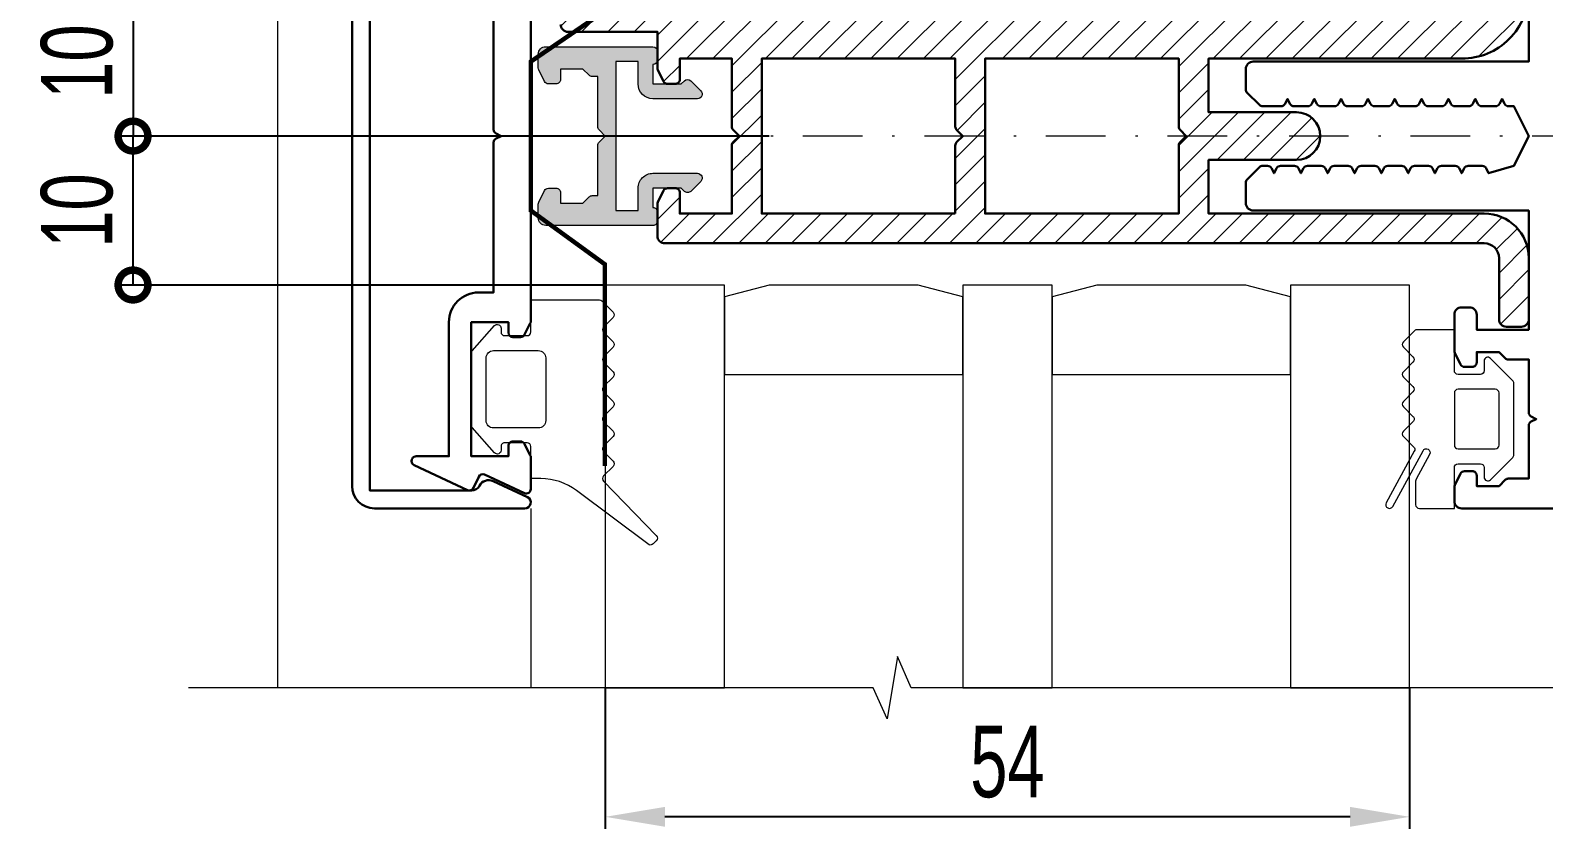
# Model space of a CAD drawing. Extents: x -37 to 8820, y -336 to 478.
# Drawn here: x 2628 to 2691.5, y 125.9 to 159.4 of the extents above; entities that cross this region are included whole.
import ezdxf

# ---------------------------------------------------------------- set-up
doc = ezdxf.new("R2010")
doc.units = 0
doc.header["$LTSCALE"] = 5
doc.linetypes.add('DASHDOT', pattern=[1, 0.5, -0.25, 0, -0.25])
doc.layers.get('0').update_dxf_attribs({"linetype": 'CONTINUOUS', "lineweight": 30})
doc.layers.get('DEFPOINTS').update_dxf_attribs({"linetype": 'CONTINUOUS'})
for name, color, linetype, lineweight in [('1', 6, 'DASHDOT', 13), ('Dimentions', 5, 'CONTINUOUS', 15), ('Glass', 5, 'CONTINUOUS', 20), ('Герлен', 7, 'CONTINUOUS', 60), ('Зигзаг', 1, 'CONTINUOUS', 15), ('Конструкции', 252, 'CONTINUOUS', 20), ('Уплотнители', 1, 'CONTINUOUS', 20), ('Штриховка', 1, 'CONTINUOUS', 5)]:
    doc.layers.add(name, color=color, linetype=linetype, lineweight=lineweight)
doc.styles.add('3', font='RUSS.SHX', dxfattribs={"width": 0.7, "height": 3})
doc.dimstyles.new('MX1_6', dxfattribs={"dimtxt": 3, "dimasz": 2.5, "dimexe": 0.5, "dimexo": 0, "dimgap": 0.8, "dimtad": 1, "dimlfac": 1.6, "dimdsep": 46, "dimtxsty": '3', "dimcen": 0, "dimclrd": 256, "dimclre": 256, "dimclrt": 256, "dimaunit": 1, "dimadec": 0, "dimazin": 0, "dimtfac": 1, "dimtmove": 0, "dimatfit": 1, "dimfxl": 1, "dimtvp": 1, "dimtolj": 1, "dimtzin": 0, "dimarcsym": 0})

# ---------------------------------------------------------------- blocks, each defined once
blk = doc.blocks.new('_DotSmall')
at = {"color": 0, "linetype": 'ByBlock', "const_width": 0.5}
blk.add_lwpolyline([(-0.0625, 0, 1), (0.0625, 0, 1)], format="xyb", close=True, dxfattribs=at)
blk = doc.blocks.new('*D1208')
at = {"layer": 'DEFPOINTS', "color": 0, "linetype": 'Continuous', "transparency": 16777216}
for p in [(2652.141505818676, 161.1752130464322), (2632.327082728139, 154.9252130464363), (2659.016505818655, 154.9252130464363)]:
    blk.add_point(p, dxfattribs=at)
at = {"layer": 'Dimentions', "linetype": 'Continuous', "lineweight": -2, "transparency": 16777216}
for p, q in [((2652.141505818676, 161.1752130464322), (2631.827082728139, 161.1752130464322)), ((2632.327082728139, 161.1752130464322), (2632.327082728139, 154.9252130464363)), ((2659.016505818655, 154.9252130464363), (2631.827082728139, 154.9252130464363))]:
    blk.add_line(p, q, dxfattribs=at)
at = {"layer": 'Dimentions', "linetype": 'Continuous', "lineweight": -2, "transparency": 16777216, "xscale": 2.5, "yscale": 2.5, "zscale": 2.5}
for p, rotation in [((2632.327082728139, 161.1752130464322), 90), ((2632.327082728139, 154.9252130464363), 270)]:
    blk.add_blockref('_DotSmall', p, dxfattribs=dict(at, rotation=rotation))
at = {"layer": 'Dimentions', "linetype": 'Continuous', "transparency": 16777216, "insert": (2629.984225585281, 158.0502130464335), "char_height": 3, "attachment_point": 5, "rotation": 90, "style": '3'}
blk.add_mtext('\\A1;10', dxfattribs=at)
blk = doc.blocks.new('*D1211')
at = {"layer": 'DEFPOINTS', "color": 0, "linetype": 'Continuous', "transparency": 16777216}
for p in [(2652.141505818513, 131.7699792048822), (2685.891505818676, 131.7699792049768), (2652.141505818513, 126.3581222555588)]:
    blk.add_point(p, dxfattribs=at)
at = {"layer": 'Dimentions', "linetype": 'Continuous', "lineweight": -2, "transparency": 16777216}
for p, q in [((2652.141505818513, 131.7699792048822), (2652.141505818513, 125.8581222555588)), ((2685.891505818676, 131.7699792049768), (2685.891505818676, 125.8581222555588)), ((2683.391505818676, 126.3581222555588), (2654.641505818513, 126.3581222555588))]:
    blk.add_line(p, q, dxfattribs=at)
at = {"layer": 'Dimentions', "linetype": 'Continuous', "transparency": 16777216}
for points in [[(2654.641505818513, 126.7747889222254), (2654.641505818513, 125.9414555888921), (2652.141505818513, 126.3581222555588)], [(2683.391505818676, 126.7747889222254), (2683.391505818676, 125.9414555888921), (2685.891505818676, 126.3581222555588)]]:
    blk.add_solid(points, dxfattribs=at)
at = {"layer": 'Dimentions', "linetype": 'Continuous', "transparency": 16777216, "insert": (2669.016505818594, 128.6581222555588), "char_height": 3, "attachment_point": 5, "style": '3'}
blk.add_mtext('\\A1;54', dxfattribs=at)
blk = doc.blocks.new('*D216')
at = {"layer": 'DEFPOINTS', "color": 0, "linetype": 'Continuous', "transparency": 16777216}
for p in [(2632.327082728139, 154.9252130464363), (2659.016505818655, 154.9252130464363), (2652.141505818676, 148.6752130464404)]:
    blk.add_point(p, dxfattribs=at)
at = {"layer": 'Dimentions', "linetype": 'Continuous', "lineweight": -2, "transparency": 16777216}
for p, q in [((2659.016505818655, 154.9252130464363), (2631.827082728139, 154.9252130464363)), ((2632.327082728139, 148.6752130464404), (2632.327082728139, 154.9252130464363)), ((2652.141505818676, 148.6752130464404), (2631.827082728139, 148.6752130464404))]:
    blk.add_line(p, q, dxfattribs=at)
at = {"layer": 'Dimentions', "linetype": 'Continuous', "lineweight": -2, "transparency": 16777216, "xscale": 2.5, "yscale": 2.5, "zscale": 2.5}
for p, rotation in [((2632.327082728139, 154.9252130464363), 90), ((2632.327082728139, 148.6752130464404), 270)]:
    blk.add_blockref('_DotSmall', p, dxfattribs=dict(at, rotation=rotation))
at = {"layer": 'Dimentions', "linetype": 'Continuous', "transparency": 16777216, "insert": (2629.984225585281, 151.8002130464376), "char_height": 3, "attachment_point": 5, "rotation": 90, "style": '3'}
blk.add_mtext('\\A1;10', dxfattribs=at)

msp = doc.modelspace()

# ---------------------------------------------------------------- hatches: boundary and pattern name
at = {"layer": 'Штриховка'}
h = msp.add_hatch(dxfattribs=at)
h.set_pattern_fill('ANSI31', color=256, scale=6.25, style=0)
h.set_pattern_definition([(45, (-3485.017445747255, 2554.818076065949), (-0.5524271728019903, 0.5524271728019903), [])])
edge = h.paths.add_edge_path(flags=16)
edge.add_arc((2676.391505813241, 155.3153780893778), 0.187500000000514, 180, 225.0000000000983, ccw=False)
edge.add_line((2676.204005813242, 155.3153780893778), (2676.204005813242, 158.1752130464331))
edge.add_line((2676.204005813242, 158.1752130464331), (2668.079005813241, 158.1752130464331))
edge.add_line((2668.079005813241, 158.1752130464331), (2668.079005813241, 151.6752130464331))
edge.add_line((2668.079005813241, 151.6752130464331), (2676.204005813242, 151.6752130464331))
edge.add_line((2676.204005813242, 151.6752130464331), (2676.204005813242, 154.5350480034874))
edge.add_arc((2676.39150581324, 154.5350480034874), 0.1874999999990905, 134.9999999999017, 180, ccw=False)
edge.add_line((2676.258923291769, 154.6676305249595), (2676.516505813241, 154.9252130464326))
edge.add_line((2676.516505813241, 154.9252130464326), (2676.258923291769, 155.1827955679048))
edge = h.paths.add_edge_path(flags=16)
edge.add_line((2666.829005813241, 151.6752130464331), (2666.829005813241, 154.5350480034888))
edge.add_arc((2667.01650581324, 154.5350480034883), 0.1874999999990905, 134.9999999998035, 179.9999999998611, ccw=False)
edge.add_line((2666.883923291769, 154.6676305249609), (2667.141505813241, 154.9252130464331))
edge.add_line((2667.141505813241, 154.9252130464331), (2666.883923291769, 155.1827955679057))
edge.add_arc((2667.016505813241, 155.3153780893783), 0.1875000000001924, 180, 225, ccw=False)
edge.add_line((2666.829005813241, 155.3153780893783), (2666.829005813241, 158.1752130464331))
edge.add_line((2666.829005813241, 158.1752130464331), (2658.704005813242, 158.1752130464331))
edge.add_line((2658.704005813242, 158.1752130464331), (2658.704005813242, 151.6752130464331))
edge.add_line((2658.704005813242, 151.6752130464331), (2666.829005813241, 151.6752130464331))
edge = h.paths.add_edge_path()
edge.add_arc((2654.757387186132, 152.5502130464353), 0.1874999999997014, 90.00000000027791, 153.4349488231706, ccw=False)
edge.add_line((2654.757387186131, 152.7377130464349), (2655.07900581324, 152.7377130464349))
edge.add_arc((2655.079005813241, 152.5502130464344), 0.1875000000004547, 2.779074748104904e-10, 90.00000000027791, ccw=False)
edge.add_line((2655.266505813241, 152.5502130464353), (2655.266505813241, 151.6752130464331))
edge.add_line((2655.266505813241, 151.6752130464331), (2657.454005650127, 151.6752130464331))
edge.add_line((2657.454005650127, 151.6752130464331), (2657.454005813241, 154.5350480034888))
edge.add_arc((2657.641505813241, 154.5350480034874), 0.1875, 134.9999999996069, 179.9999999995831, ccw=False)
edge.add_line((2657.50892329177, 154.6676305249609), (2657.766505813241, 154.9252130464331))
edge.add_line((2657.766505813241, 154.9252130464331), (2657.508923291769, 155.1827955679057))
edge.add_arc((2657.641505813241, 155.3153780893783), 0.1875000000001924, 180, 225, ccw=False)
edge.add_line((2657.454005813241, 155.3153780893783), (2657.454005681222, 158.1752130464331))
edge.add_line((2657.454005681222, 158.1752130464331), (2655.266505813241, 158.1752130464331))
edge.add_line((2655.266505813241, 158.1752130464331), (2655.266505813241, 157.3002130464317))
edge.add_arc((2655.079005813241, 157.3002130464317), 0.1875, -90.00000000027791, 0, ccw=False)
edge.add_line((2655.07900581324, 157.1127130464313), (2654.757387186131, 157.1127130464322))
edge.add_arc((2654.757387186132, 157.3002130464317), 0.1874999999995452, 206.5650511769537, 269.99999999972204, ccw=False)
edge.add_line((2654.58968208782, 157.2163604972759), (2654.348800714929, 157.6981232430573))
edge.add_arc((2654.51650581324, 157.7819757922136), 0.1874999999992947, 180.000000000139, 206.5650511772023, ccw=False)
edge.add_line((2654.329005813242, 157.7819757922132), (2654.329005813242, 159.3002130464313))
edge.add_line((2654.329005813242, 159.3002130464313), (2650.579005813232, 159.3002130464313))
edge.add_arc((2650.579005813232, 159.6127130464308), 0.3124999999995452, 179.9999999999167, 270, ccw=False)
edge.add_line((2650.266505813233, 159.6127130464313), (2650.266505813233, 160.2377130464313))
edge.add_arc((2650.579005813233, 160.2377130464313), 0.3125, 90, 180, ccw=False)
edge.add_line((2650.579005813233, 160.5502130464313), (2687.766505813233, 160.5502130464313))
edge.add_arc((2687.766505813233, 161.8002130464313), 1.25, 270, 360)
edge.add_line((2689.016505813233, 161.8002130464313), (2689.016505813233, 162.612713046434))
edge.add_arc((2689.329005813233, 162.612713046434), 0.3125, 90, 180, ccw=False)
edge.add_line((2689.329005813233, 162.925213046434), (2690.579005813233, 162.925213046434))
edge.add_arc((2690.579005813233, 162.612713046434), 0.3125, 0, 90, ccw=False)
edge.add_line((2690.891505813233, 162.612713046434), (2690.891505832396, 160.9877130796014))
edge.add_arc((2688.079005832396, 160.9877130464331), 2.8125, -90, 6.757002779522736e-07, ccw=False)
edge.add_line((2688.079005832396, 158.1752130464331), (2677.454005813241, 158.1752130464331))
edge.add_line((2677.454005813241, 158.1752130464331), (2677.454005813241, 155.9252130464335))
edge.add_line((2677.454005813241, 155.9252130464335), (2681.141505813241, 155.9252130464335))
edge.add_arc((2681.141505813241, 154.9252130464335), 1, -89.99999457032482, 90, ccw=False)
edge.add_line((2681.141505908007, 153.9252130464335), (2677.454005813241, 153.9252128154419))
edge.add_line((2677.454005813241, 153.9252128154419), (2677.454005813241, 151.6752130464331))
edge.add_line((2677.454005813241, 151.6752130464331), (2689.01650537101, 151.675213046434))
edge.add_arc((2689.01650537101, 149.800213046434), 1.875, 2.1522544102481334e-05, 90, ccw=False)
edge.add_line((2690.89150537101, 149.8002137507576), (2690.891506333586, 147.237713046434))
edge.add_arc((2690.579006333586, 147.237713046434), 0.3125, -90, 0, ccw=False)
edge.add_line((2690.579006333586, 146.925213046434), (2689.954006141886, 146.925213046434))
edge.add_arc((2689.954006141886, 147.237713046434), 0.3125, 180.000018076656, 270, ccw=False)
edge.add_line((2689.641506141886, 147.2377129478411), (2689.641505333423, 149.8002132436197))
edge.add_arc((2689.016505333423, 149.8002130464331), 0.6250000000000311, 1.80767393037e-05, 90)
edge.add_line((2689.016505333423, 150.4252130464331), (2654.641505813241, 150.4252130464331))
edge.add_arc((2654.641505813241, 150.7377130464331), 0.3125, 180, 270, ccw=False)
edge.add_line((2654.329005813242, 150.7377130464331), (2654.329005813242, 152.068450300653))
edge.add_arc((2654.516505813242, 152.0684503006535), 0.1875000000009095, 153.4349488230463, 180.000000000139, ccw=False)
edge.add_line((2654.348800714929, 152.1523028498097), (2654.58968208782, 152.6340655955907))
h = msp.add_hatch(color=256, dxfattribs=at)
edge = h.paths.add_edge_path()
edge.add_line((2652.141505818685, 154.9252130464299), (2651.883923297213, 155.182795567903))
edge.add_arc((2652.016505818684, 155.315378089376), 0.1874999999998709, 180.0000000002779, 225.0000000002948, ccw=False)
edge.add_line((2651.829005818685, 155.3153780893751), (2651.829005818685, 157.4252130464303))
edge.add_line((2651.829005818685, 157.4252130464303), (2651.594170861623, 157.4252130464317))
edge.add_arc((2651.594170861621, 157.6127130464331), 0.1875000000013642, 225.0000000003931, 270.0000000002779, ccw=False)
edge.add_line((2651.461588340149, 157.4801305249586), (2651.204005818677, 157.7377130464313))
edge.add_line((2651.204005818677, 157.7377130464313), (2650.266505818677, 157.7377130464317))
edge.add_line((2650.266505818677, 157.7377130464317), (2650.266505818677, 157.3002130464313))
edge.add_arc((2650.079005818677, 157.3002130464313), 0.1875, -90, 0, ccw=False)
edge.add_line((2650.079005818677, 157.1127130464313), (2649.757387191566, 157.1127130464317))
edge.add_arc((2649.757387191567, 157.3002130464304), 0.1874999999986357, 206.5650511768294, 269.99999999972204, ccw=False)
edge.add_line((2649.589682093255, 157.2163604972754), (2649.348800720364, 157.6981232430564))
edge.add_arc((2649.516505818676, 157.7819757922127), 0.1874999999992947, 180.000000000139, 206.5650511772023, ccw=False)
edge.add_line((2649.329005818677, 157.7819757922123), (2649.329005818677, 158.3627130464313))
edge.add_arc((2649.641505818677, 158.3627130464303), 0.3124999999990905, 89.99999999983322, 179.9999999998333, ccw=False)
edge.add_line((2649.641505818677, 158.6752130464299), (2654.141505818685, 158.6752130464299))
edge.add_arc((2654.141505818685, 158.4877130464299), 0.1875, 0, 90, ccw=False)
edge.add_line((2654.329005818685, 158.4877130464299), (2654.329005818685, 158.1127130464303))
edge.add_arc((2654.141505818685, 158.1127130464303), 0.1875, -90, 0, ccw=False)
edge.add_line((2654.141505818685, 157.9252130464303), (2654.141505818685, 157.1127130464299))
edge.add_line((2654.141505818685, 157.1127130464299), (2655.329005818685, 157.1127130464299))
edge.add_line((2655.329005818685, 157.1127130464299), (2655.461588340156, 157.2452955679025))
edge.add_arc((2655.594170861629, 157.1127130464299), 0.1875000000001924, 45, 135, ccw=False)
edge.add_line((2655.726753383101, 157.2452955679025), (2656.145947556926, 156.8261013940785))
edge.add_arc((2656.005782513981, 156.6859363511332), 0.198223304703748, -90, 45, ccw=False)
edge.add_line((2656.005782513981, 156.4877130464299), (2654.141505818685, 156.4877130464299))
edge.add_arc((2654.141505818685, 157.1127130464299), 0.625, 180, 270, ccw=False)
edge.add_line((2653.516505818684, 157.1127130464299), (2653.516505818684, 158.0502130464299))
edge.add_line((2653.516505818684, 158.0502130464299), (2652.579005818685, 158.0502130464299))
edge.add_line((2652.579005818685, 158.0502130464299), (2652.579005818685, 151.8002130464299))
edge.add_line((2652.579005818685, 151.8002130464299), (2653.516505818684, 151.8002130464299))
edge.add_line((2653.516505818684, 151.8002130464299), (2653.516505818684, 152.7377130464299))
edge.add_arc((2654.141505818685, 152.7377130464299), 0.625, 90, 180, ccw=False)
edge.add_line((2654.141505818685, 153.3627130464299), (2656.005782513981, 153.3627130464299))
edge.add_arc((2656.005782513981, 153.1644897417266), 0.1982233047033333, -44.999999999907004, 90, ccw=False)
edge.add_line((2656.145947556926, 153.0243246987818), (2655.726753383101, 152.6051305249577))
edge.add_arc((2655.594170861629, 152.7377130464303), 0.1875000000001924, 225, 315, ccw=False)
edge.add_line((2655.461588340156, 152.6051305249577), (2655.329005818685, 152.7377130464299))
edge.add_line((2655.329005818685, 152.7377130464299), (2654.141505818685, 152.7377130464299))
edge.add_line((2654.141505818685, 152.7377130464299), (2654.141505818685, 151.9252130464299))
edge.add_arc((2654.141505818685, 151.7377130464299), 0.1875, 0, 90, ccw=False)
edge.add_line((2654.329005818685, 151.7377130464299), (2654.329005818687, 151.3627130464312))
edge.add_arc((2654.141505818687, 151.3627130464299), 0.1875, -90, 4.16889633925166e-10, ccw=False)
edge.add_line((2654.141505818687, 151.1752130464299), (2649.641505818677, 151.1752130464317))
edge.add_arc((2649.641505818677, 151.4877130464317), 0.3125, 180, 270, ccw=False)
edge.add_line((2649.329005818677, 151.4877130464317), (2649.329005818677, 152.0684503006498))
edge.add_arc((2649.516505818678, 152.0684503006498), 0.1875000000009095, 153.434948822922, 180, ccw=False)
edge.add_line((2649.348800720364, 152.1523028498066), (2649.589682093255, 152.6340655955875))
edge.add_arc((2649.757387191567, 152.5502130464326), 0.1874999999986846, 90.00000000027791, 153.4349488231706, ccw=False)
edge.add_line((2649.757387191566, 152.7377130464317), (2650.079005818677, 152.7377130464317))
edge.add_arc((2650.079005818677, 152.5502130464322), 0.1874999999995452, 0, 90, ccw=False)
edge.add_line((2650.266505818677, 152.5502130464322), (2650.266505818677, 152.1127130464313))
edge.add_line((2650.266505818677, 152.1127130464313), (2651.204005818677, 152.1127130464313))
edge.add_line((2651.204005818677, 152.1127130464313), (2651.461588340149, 152.3702955679034))
edge.add_arc((2651.594170861623, 152.2377130464294), 0.1875000000018002, 90, 134.9999999999017, ccw=False)
edge.add_line((2651.594170861623, 152.4252130464313), (2651.829005818685, 152.4252130464313))
edge.add_line((2651.829005818685, 152.4252130464313), (2651.829005818685, 154.5350480034847))
edge.add_arc((2652.016505818686, 154.5350480034838), 0.1875000000009095, 134.9999999997052, 179.9999999997221, ccw=False)
edge.add_line((2651.883923297213, 154.6676305249577), (2652.141505818685, 154.9252130464299))

# ---------------------------------------------------------------- linework, layer by layer
msp.add_lwpolyline([(2641.516505818676, 140.2377130464331), (2641.516505818676, 169.6127130464322, -0.4142135623731006), (2642.454005818676, 170.5502130464322), (2648.766505818676, 170.5502130464322, -0.8025848516716022), (2648.872160384111, 170.0736360996727), (2647.435485051091, 169.4037033896036, -0.4015594422234812), (2646.862474474259, 169.5982899695093, 0.279739281223065), (2646.529804399412, 169.8002130464322), (2642.266505818676, 169.8002130464322), (2642.266505818676, 140.0502130464326), (2646.529804399412, 140.0502130464326, 0.279739281223065), (2646.862474474259, 140.2521361233559, -0.4015594422234812), (2647.435485051091, 140.4467227032617), (2648.872160384111, 139.7767899931921, -0.8025848516716022), (2648.766505818676, 139.3002130464331), (2642.454005818676, 139.3002130464331, -0.4142135623731006)], format="xyb", close=True)
for points in [[(2649.016505818675, 162.6934503006553), (2649.016505818675, 147.1569757922177, -0.1164338214657997), (2648.996710916986, 147.0731232430614), (2648.755829544096, 146.59136049728, -0.2840790438404123), (2648.588124445785, 146.4877130464367), (2648.266505818675, 146.4877130464367, -0.4142135623730951), (2648.079005818676, 146.6752130464367), (2648.079005818676, 147.1127130464367), (2646.516505818676, 147.1127130464367), (2646.516505818676, 141.4877130464367), (2648.079005818676, 141.4877130464367), (2648.079005818676, 141.9252130464363, -0.4142135623730951), (2648.266505818675, 142.1127130464367), (2648.588124445785, 142.1127130464367, -0.2840790438404119), (2648.755829544096, 142.009065595593), (2648.996710916986, 141.5273028498111, -0.1164338214658538), (2649.016505818675, 141.4434503006553), (2649.016505818675, 140.1127130464363, -0.5486187866266353), (2648.749764894599, 139.9427803363667), (2647.080927224053, 140.72097212236, 0.4142135623730518), (2646.831753589907, 140.6302803363671), (2646.611745806534, 140.1584721223605, -0.4142135623730517), (2646.362572172389, 140.0677803363676), (2644.124764894599, 141.111287007476, -0.2914734195861178), (2644.016505818675, 141.2812197175451), (2644.016505818675, 141.3002130464363, -0.4142135623730951), (2644.204005818675, 141.4877130464367), (2645.579005818675, 141.4877130464367), (2645.579005818675, 147.1127130464367, -0.4142135623730284), (2646.829005818674, 148.3627130464367), (2647.454005818675, 148.3627130464367), (2647.454005818675, 154.6530816735455, -0.2840790438404208), (2647.557653269517, 154.8207867718581), (2647.766505818676, 154.9252130464367), (2647.557653269517, 155.0296393210144, -0.2840790438404123), (2647.454005818675, 155.197344419327), (2647.454005818675, 161.4877130464362)], [(2698.631634440393, 139.300213046434), (2688.079005818675, 139.300213046434, -0.4142135623729827), (2687.766505818676, 139.612713046434), (2687.766505818676, 140.1934503006525, -0.1164338214658029), (2687.786300720363, 140.2773028498088), (2688.027182093254, 140.7590655955898, -0.2840790438402298), (2688.194887191566, 140.862713046434), (2688.516505818676, 140.862713046434, -0.4142135623732223), (2688.704005818676, 140.6752130464344), (2688.704005818676, 140.237713046434), (2689.641505818676, 140.237713046434), (2689.899088340147, 140.4952955679061, -0.1989123673795694), (2690.031670861621, 140.5502130464335), (2690.891505818675, 140.5502130464335), (2690.891505818675, 142.7780816735419, -0.2840790438404208), (2690.995153269519, 142.9457867718545), (2691.204005818676, 143.0502130464322), (2690.995153269519, 143.1546393210108, -0.2840790438404208), (2690.891505818675, 143.3223444193233), (2690.891505818675, 145.5502130464335), (2690.031670861621, 145.550213046434, -0.1989123673792317), (2689.899088340149, 145.6051305249614), (2689.641505818676, 145.862713046434), (2688.704005818676, 145.862713046434), (2688.704005818676, 145.4252130464335, -0.4142135623734946), (2688.516505818676, 145.2377130464335), (2688.194887191566, 145.237713046434, -0.2840790438401885), (2688.027182093254, 145.3413604972777), (2687.786300720363, 145.8231232430587, -0.1164338214657406), (2687.766505818676, 145.9069757922154), (2687.766505818676, 147.425213046434, -0.4142135623731739), (2688.079005818675, 147.737713046434), (2688.391505818676, 147.737713046434, -0.4142135623730951), (2688.704005818676, 147.425213046434), (2688.704005818676, 146.800213046434), (2690.891505818675, 146.800213046434), (2690.891505818675, 151.8002130464331), (2679.329005818676, 151.8002130464331, -0.4142135623730951), (2679.016505818676, 152.1127130464331), (2679.016505818676, 152.9725480034888, -0.1989123673796377), (2679.071423297204, 153.1051305249614), (2679.586588340147, 153.6202955679057, -0.1989123673796765), (2679.719170861621, 153.6752130464335), (2679.931874445785, 153.6752130464335, -0.2840790438404128), (2680.099579544097, 153.5715655955898), (2680.204005818676, 153.3627130464335), (2680.308432093254, 153.5715655955898, -0.2840790438404123), (2680.476137191566, 153.6752130464335), (2681.056874445785, 153.6752130464335, -0.2840790438404123), (2681.224579544097, 153.5715655955898), (2681.329005818676, 153.3627130464335), (2681.433432093254, 153.5715655955898, -0.2840790438404123), (2681.601137191566, 153.6752130464335), (2682.181874445785, 153.6752130464335, -0.2840790438404123), (2682.349579544097, 153.5715655955898), (2682.454005818676, 153.3627130464335), (2682.558432093254, 153.5715655955898, -0.2840790438404123), (2682.726137191566, 153.6752130464335), (2683.306874445785, 153.6752130464335, -0.2840790438404123), (2683.474579544097, 153.5715655955898), (2683.579005818675, 153.3627130464335), (2683.683432093254, 153.5715655955898, -0.2840790438404123), (2683.851137191566, 153.6752130464335), (2684.431874445785, 153.6752130464335, -0.2840790438404123), (2684.599579544098, 153.5715655955898), (2684.704005818675, 153.3627130464335), (2684.808432093254, 153.5715655955898, -0.2840790438404123), (2684.976137191566, 153.6752130464335), (2685.556874445785, 153.6752130464335, -0.2840790438404123), (2685.724579544098, 153.5715655955898), (2685.829005818675, 153.3627130464335), (2685.933432093254, 153.5715655955898, -0.2840790438404123), (2686.101137191566, 153.6752130464335), (2686.681874445785, 153.6752130464335, -0.2840790438404123), (2686.849579544097, 153.5715655955898), (2686.954005818675, 153.3627130464335), (2687.058432093254, 153.5715655955898, -0.2840790438403665), (2687.226137191564, 153.6752130464335), (2687.806874445785, 153.6752130464335, -0.2840790438404128), (2687.974579544097, 153.5715655955898), (2688.079005818675, 153.3627130464335), (2688.183432093254, 153.5715655955898, -0.2840790438404123), (2688.351137191566, 153.6752130464335), (2688.931874445785, 153.6752130464335, -0.2840790438404123), (2689.099579544097, 153.5715655955898), (2689.204005818675, 153.3627130464335), (2690.266505818676, 153.6752130464335), (2690.891505818675, 154.9252130464335), (2690.266505818676, 156.1752130464335), (2690.038637191565, 156.1752130464335, -0.2840790438404123), (2689.870932093254, 156.2788604972768), (2689.766505818675, 156.4877130464335), (2689.662079544098, 156.2788604972768, -0.2840790438404123), (2689.494374445785, 156.1752130464335), (2688.913637191566, 156.1752130464335, -0.2840790438404123), (2688.745932093254, 156.2788604972768), (2688.641505818675, 156.4877130464335), (2688.537079544098, 156.2788604972768, -0.2840790438404123), (2688.369374445785, 156.1752130464335), (2687.788637191566, 156.1752130464335, -0.2840790438404128), (2687.620932093254, 156.2788604972768), (2687.516505818675, 156.4877130464335), (2687.412079544098, 156.2788604972768, -0.2840790438404123), (2687.244374445785, 156.1752130464335), (2686.663637191566, 156.1752130464335, -0.2840790438404123), (2686.495932093253, 156.2788604972768), (2686.391505818676, 156.4877130464335), (2686.287079544098, 156.2788604972768, -0.2840790438404123), (2686.119374445785, 156.1752130464335), (2685.538637191566, 156.1752130464335, -0.2840790438404123), (2685.370932093253, 156.2788604972768), (2685.266505818676, 156.4877130464335), (2685.162079544098, 156.2788604972768, -0.2840790438404123), (2684.994374445785, 156.1752130464335), (2684.413637191565, 156.1752130464335, -0.2840790438404123), (2684.245932093253, 156.2788604972768), (2684.141505818676, 156.4877130464335), (2684.037079544097, 156.2788604972768, -0.2840790438404123), (2683.869374445785, 156.1752130464335), (2683.288637191566, 156.1752130464335, -0.2840790438404123), (2683.120932093254, 156.2788604972768), (2683.016505818676, 156.4877130464335), (2682.912079544097, 156.2788604972768, -0.2840790438404123), (2682.744374445785, 156.1752130464335), (2682.163637191566, 156.1752130464335, -0.2840790438404123), (2681.995932093254, 156.2788604972768), (2681.891505818676, 156.4877130464335), (2681.787079544097, 156.2788604972768, -0.2840790438404123), (2681.619374445785, 156.1752130464335), (2681.038637191566, 156.1752130464335, -0.2840790438404123), (2680.870932093254, 156.2788604972768), (2680.766505818676, 156.4877130464335), (2680.662079544097, 156.2788604972768, -0.2840790438404123), (2680.494374445785, 156.1752130464335), (2679.719170861621, 156.1752130464335, -0.1989123673796742), (2679.586588340147, 156.2301305249614), (2679.071423297204, 156.7452955679057, -0.1989123673796432), (2679.016505818676, 156.8778780893783), (2679.016505818676, 157.7377130464335, -0.4142135623730951), (2679.329005818676, 158.050213046434), (2690.891505818675, 158.050213046434), (2690.891505818675, 163.050213046434)]]:
    msp.add_lwpolyline(points, format="xyb")
at = {"color": 0}
msp.add_lwpolyline([(2690.891505832396, 160.9877130796014, -0.4142135658272203), (2688.079005832396, 158.1752130464331), (2677.454005813241, 158.1752130464331), (2677.454005813241, 155.9252130464335), (2681.141505813241, 155.9252130464335, -0.9999999526171744), (2681.141505908007, 153.9252130464335), (2677.454005813241, 153.9252128154419), (2677.454005813241, 151.6752130464331), (2689.01650537101, 151.675213046434, -0.4142134523509059), (2690.89150537101, 149.8002137507576), (2690.891506333586, 147.237713046434, -0.4142135623729619), (2690.579006333586, 146.925213046434), (2689.954006141886, 146.925213046434, -0.4142134699657717), (2689.641506141886, 147.2377129478411), (2689.641505333423, 149.8002132436197, 0.4142134699657963), (2689.016505333423, 150.4252130464331), (2654.641505813241, 150.4252130464331, -0.4142135623730951), (2654.329005813242, 150.7377130464331), (2654.329005813242, 152.068450300653, -0.1164338214658102), (2654.348800714929, 152.1523028498097), (2654.58968208782, 152.6340655955907, -0.2840790438403004), (2654.757387186131, 152.7377130464349), (2655.07900581324, 152.7377130464349, -0.4142135623733169), (2655.266505813241, 152.5502130464353), (2655.266505813241, 151.6752130464331), (2657.454005650127, 151.6752130464331), (2657.454005813241, 154.5350480034888, -0.1989123673795979), (2657.50892329177, 154.6676305249609), (2657.766505813241, 154.9252130464331), (2657.508923291769, 155.1827955679057, -0.1989123673795859), (2657.454005813241, 155.3153780893783), (2657.454005681222, 158.1752130464331), (2655.266505813241, 158.1752130464331), (2655.266505813241, 157.3002130464317, -0.4142135623733169), (2655.07900581324, 157.1127130464313), (2654.757387186131, 157.1127130464322, -0.2840790438403002), (2654.58968208782, 157.2163604972759), (2654.348800714929, 157.6981232430573, -0.1164338214658102), (2654.329005813242, 157.7819757922132), (2654.329005813242, 159.3002130464313), (2650.579005813232, 159.3002130464313, -0.4142135623730951), (2650.266505813233, 159.6127130464313)], format="xyb", dxfattribs=at)
for points in [[(2666.829005813241, 151.6752130464331), (2666.829005813241, 154.5350480034888, -0.1989123673796266), (2666.883923291769, 154.6676305249609), (2667.141505813241, 154.9252130464331), (2666.883923291769, 155.1827955679057, -0.1989123673795717), (2666.829005813241, 155.3153780893783), (2666.829005813241, 158.1752130464331), (2658.704005813242, 158.1752130464331), (2658.704005813242, 151.6752130464331)], [(2676.258923291769, 155.1827955679048, -0.1989123673795567), (2676.204005813242, 155.3153780893778), (2676.204005813242, 158.1752130464331), (2668.079005813241, 158.1752130464331), (2668.079005813241, 151.6752130464331), (2676.204005813242, 151.6752130464331), (2676.204005813242, 154.5350480034874, -0.1989123673796002), (2676.258923291769, 154.6676305249595), (2676.516505813241, 154.9252130464326)]]:
    msp.add_lwpolyline(points, format="xyb", close=True, dxfattribs=at)
at = {"layer": '1'}
msp.add_line((2698.631634440393, 154.9252130464331), (2645.266505818675, 154.9252130464322), dxfattribs=at)
at = {"layer": 'Glass'}
for points in [[(2652.141505818676, 148.6752130464403), (2652.141505818512, 131.7699792049832), (2657.141505818512, 131.7699792049832), (2657.141505818676, 148.6752130464403)], [(2657.141505818715, 148.1728083107521), (2657.141505818715, 144.9252130465613), (2667.141505818636, 144.9252130464954), (2667.141505818636, 148.1728083106861), (2665.266505818636, 148.6752130464954), (2659.016505818254, 148.6752130464376)], [(2670.891505818511, 131.7699792049832), (2670.891505818675, 148.6752130464403), (2667.141505818675, 148.6752130464403), (2667.141505818511, 131.7699792049832)], [(2670.891505818636, 148.1728083108589), (2670.891505818636, 144.9252130466682), (2680.891505818618, 144.9252130466022), (2680.891505818618, 148.172808310793), (2679.016505818618, 148.6752130466022), (2672.766505818175, 148.6752130465445)], [(2680.891505818675, 148.675213046534), (2680.891505818511, 131.7699792049832), (2685.891505818511, 131.7699792049832), (2685.891505818675, 148.675213046534)]]:
    msp.add_lwpolyline(points, close=True, dxfattribs=at)
at = {"layer": 'Герлен', "ltscale": 2, "const_width": 0.1875}
msp.add_lwpolyline([(2652.126263688971, 141.0746050013606), (2652.126263688971, 149.5426674361026), (2649.016505818675, 151.8002130464317), (2649.016505818675, 158.0502130464326), (2652.126263688971, 160.1739407358534), (2652.126263688971, 168.6195804355745)], dxfattribs=at)
at = {"layer": 'Зигзаг'}
msp.add_lwpolyline([(2699.348675309612, 131.7699792049768), (2664.981226030946, 131.7699792049768), (2664.400376060151, 133.0878756361574), (2663.964738582054, 130.4751758033919), (2663.38224163485, 131.7699792049768), (2634.660623134984, 131.7699792049768)], dxfattribs=at)
at = {"layer": 'Конструкции'}
msp.add_line((2649.016505818528, 139.3002130464317), (2649.016505818528, 131.7699792049782), dxfattribs=at)
msp.add_lwpolyline([(2638.391505818528, 178.0804468878898), (2638.391505818528, 131.7699792049768)], dxfattribs=at)
at = {"layer": 'Уплотнители'}
msp.add_lwpolyline([(2652.141505818685, 154.9252130464299), (2651.883923297213, 155.182795567903, -0.1989123673796534), (2651.829005818685, 155.3153780893751), (2651.829005818685, 157.4252130464303), (2651.594170861623, 157.4252130464317, -0.1989123673792402), (2651.461588340149, 157.4801305249586), (2651.204005818677, 157.7377130464313), (2650.266505818677, 157.7377130464317), (2650.266505818677, 157.3002130464313, -0.4142135623734279), (2650.079005818677, 157.1127130464313), (2649.757387191566, 157.1127130464317, -0.2840790438402074), (2649.589682093255, 157.2163604972754), (2649.348800720364, 157.6981232430564, -0.1164338214657435), (2649.329005818677, 157.7819757922123), (2649.329005818677, 158.3627130464313, -0.414213562373195), (2649.641505818677, 158.6752130464299), (2654.141505818685, 158.6752130464299, -0.4142135623730397), (2654.329005818685, 158.4877130464299), (2654.329005818685, 158.1127130464303, -0.414213562373123), (2654.141505818685, 157.9252130464303), (2654.141505818685, 157.1127130464299), (2655.329005818685, 157.1127130464299), (2655.461588340156, 157.2452955679025, -0.4142135623730951), (2655.726753383101, 157.2452955679025), (2656.145947556926, 156.8261013940785, -0.6681786379192989), (2656.005782513981, 156.4877130464299), (2654.141505818685, 156.4877130464299, -0.4142135623730951), (2653.516505818684, 157.1127130464299), (2653.516505818684, 158.0502130464299), (2652.579005818685, 158.0502130464299), (2652.579005818685, 151.8002130464299), (2653.516505818684, 151.8002130464299), (2653.516505818684, 152.7377130464299, -0.4142135623730951), (2654.141505818685, 153.3627130464299), (2656.005782513981, 153.3627130464299, -0.6681786379192988), (2656.145947556926, 153.0243246987818), (2655.726753383101, 152.6051305249577, -0.4142135623730951), (2655.461588340156, 152.6051305249577), (2655.329005818685, 152.7377130464299), (2654.141505818685, 152.7377130464299), (2654.141505818685, 151.9252130464299, -0.4142135623731506), (2654.329005818685, 151.7377130464299), (2654.329005818687, 151.3627130464312, -0.4142135623750097), (2654.141505818687, 151.1752130464299), (2649.641505818677, 151.1752130464317, -0.4142135623729619), (2649.329005818677, 151.4877130464317), (2649.329005818677, 152.0684503006498, -0.1164338214658003), (2649.348800720364, 152.1523028498066), (2649.589682093255, 152.6340655955875, -0.2840790438402317), (2649.757387191566, 152.7377130464317), (2650.079005818677, 152.7377130464317, -0.4142135623732062), (2650.266505818677, 152.5502130464322), (2650.266505818677, 152.1127130464313), (2651.204005818677, 152.1127130464313), (2651.461588340149, 152.3702955679034, -0.1989123673795331), (2651.594170861623, 152.4252130464313), (2651.829005818685, 152.4252130464313), (2651.829005818685, 154.5350480034847, -0.1989123673796235), (2651.883923297213, 154.6676305249577), (2652.141505818685, 154.9252130464299)], format="xyb", dxfattribs=at)
for points in [[(2647.766505818676, 146.7064630464335, 0.4142135623730951), (2647.922755818675, 146.5502130464335), (2648.860255818676, 146.5502130464335, 0.4142135623730951), (2649.016505818675, 146.7064630464335), (2649.016505818675, 148.0502130464335), (2651.904449992334, 148.0502130464335, -0.1989123673352304), (2651.992838339969, 148.0136013940976), (2652.470741253235, 147.5356984809943, -0.4142135619067565), (2652.47074125341, 147.3147276120491), (2652.066712122004, 146.9106984791799, 0.4142135619062034), (2652.066712121828, 146.6897276102347), (2652.470741253233, 146.2856984791799, -0.4142135619112647), (2652.470741253408, 146.0647276102329), (2652.066712121988, 145.6606984791799, 0.4142135618642688), (2652.066712121796, 145.4397276102502), (2652.470741253086, 145.0356984791799, -0.4142135623019409), (2652.470741253113, 144.8147276100856), (2652.06671212243, 144.4106984809943, 0.4142135630358015), (2652.066712122681, 144.1897276116231), (2652.470741253059, 143.7856984833226, -0.4142135623730951), (2652.470741253059, 143.5647276142015), (2652.066712121805, 143.1606984808388, 0.4142135624637165), (2652.066712122339, 142.939727611684), (2652.470741253059, 142.5356984833227, -0.4142135623730958), (2652.470741253059, 142.3147276142015), (2652.066712121664, 141.9106984804064, 0.4142135625653189), (2652.066712122238, 141.6897276112133), (2652.470741253059, 141.2856984833227, -0.4142135623730951), (2652.470741253059, 141.0647276142015), (2652.066712121734, 140.6606984807442, 0.4142135618530923), (2652.066712122037, 140.4397276118191), (2654.281020384114, 138.1606984833227, -0.4142135623730951), (2654.281020384114, 137.9397276142015), (2654.149697978315, 137.8084052068873, -0.2925382143430558), (2653.985196080799, 137.7722745288085), (2650.932001996448, 140.0530736410894, 0.1617877531424436), (2649.435823718846, 140.5502130464335), (2649.016505818675, 140.5502130464335), (2649.016505818675, 141.893963046434, 0.4142135623730948), (2648.860255818676, 142.050213046434), (2647.922755818675, 142.050213046434, 0.4142135623730951), (2647.766505818676, 141.893963046434), (2647.766505818676, 141.737713046434, -0.6685866648355444), (2647.499645812353, 141.6273523242469), (2646.562145812353, 142.6919699605853, -0.1986191920077149), (2646.516505818676, 142.802330682772), (2646.516505818676, 145.7980954100951, -0.1986191920077149), (2646.562145812353, 145.9084561322822), (2647.499645812353, 146.9730737686206, -0.668586664835515), (2647.766505818676, 146.8627130464335)], [(2686.727367257468, 141.569454046951), (2686.160415105498, 140.5244042753863, 0.1249127075951274), (2686.141505818675, 140.4498952759038), (2686.141505818675, 139.456463046434, 0.4142135623730951), (2686.297755818675, 139.300213046434), (2687.766505818676, 139.300213046434), (2687.766505818676, 141.018963046434, -0.4142135623730951), (2687.922755818676, 141.175213046434), (2688.860255818676, 141.175213046434, -0.4142135623730951), (2689.016505818675, 141.018963046434), (2689.016505818675, 140.6127130464335, 0.6685866648355308), (2689.283365824997, 140.5023523242464), (2690.220865824996, 141.4419699605853, 0.1986191920077108), (2690.266505818676, 141.5523306827719), (2690.266505818676, 144.5480954100951, 0.1986191920077108), (2690.220865824996, 144.6584561322822), (2689.283365824997, 145.5980737686207, 0.6685866648355308), (2689.016505818675, 145.487713046434), (2689.016505818675, 145.081463046434, -0.4142135623730951), (2688.860255818676, 144.925213046434), (2687.922755818676, 144.925213046434, -0.4142135623730951), (2687.766505818676, 145.081463046434), (2687.766505818676, 146.800213046434), (2686.20622668778, 146.800213046434, 0.1989123673352296), (2686.095741253239, 146.754448481013), (2685.626991253061, 146.2856984809944, 0.4142135619067498), (2685.626991252884, 146.0647276120496), (2686.031020384291, 145.6606984791799, -0.4142135619062114), (2686.031020384467, 145.4397276102352), (2685.626991253062, 145.0356984791799, 0.4142135619112548), (2685.626991252887, 144.8147276102329), (2686.031020384307, 144.4106984791799, -0.4142135618642613), (2686.031020384498, 144.1897276102511), (2685.626991253208, 143.7856984791799, 0.4142135623019411), (2685.626991253182, 143.5647276100856), (2686.031020383865, 143.1606984809944, -0.4142135630358024), (2686.031020383616, 142.9397276116231), (2685.626991253235, 142.5356984833227, 0.4142135623730951), (2685.626991253235, 142.3147276142015), (2686.05903191296, 141.8826869525207, -0.3320760628224876), (2686.085887191328, 141.6976925187275), (2684.910415105498, 139.5309720459165, 0.9999999999999749), (2685.185096531853, 139.381954046951), (2686.452685831112, 141.7184720459165, -0.9999999999999705)], [(2647.141505818675, 142.987713046434), (2647.141505818675, 145.6127130464335, -0.4142135623730951), (2647.454005818675, 145.9252130464335), (2649.329005818676, 145.9252130464335, -0.4142135623730951), (2649.641505818676, 145.6127130464335), (2649.641505818676, 142.987713046434, -0.4142135623730951), (2649.329005818676, 142.675213046434), (2647.454005818675, 142.675213046434, -0.4142135623730951)], [(2689.641505818676, 141.956463046434), (2689.641505818676, 144.143963046434, 0.4142135623730951), (2689.485255818676, 144.300213046434), (2687.922755818676, 144.300213046434, 0.4142135623730951), (2687.766505818676, 144.143963046434), (2687.766505818676, 141.956463046434, 0.4142135623730951), (2687.922755818676, 141.800213046434), (2689.485255818676, 141.800213046434, 0.4142135623730951)]]:
    msp.add_lwpolyline(points, format="xyb", close=True, dxfattribs=at)

# ---------------------------------------------------------------- dimensions: what is measured, and where the dimension line sits
at = {"layer": 'Dimentions', "linetype": 'Continuous'}
for p1, angle, picture, middle in [((2652.141505818676, 161.1752130464322), 90, '*D1208', (2629.984225585281, 158.0502130464335)), ((2652.141505818676, 148.6752130464403), 270, '*D216', (2629.984225585281, 151.8002130464376))]:
    dim = msp.add_linear_dim(base=(2632.327082728139, 154.9252130464363), p1=p1, p2=(2659.016505818654, 154.9252130464363), angle=angle, dimstyle='MX1_6', override={"dimdec": 1, "dimblk1": 'DotSmall', "dimblk2": 'DotSmall', "dimsah": 1}, dxfattribs=at)
    dim.commit()
    dim.dimension.update_dxf_attribs({"geometry": picture, "text_midpoint": middle})
dim = msp.add_linear_dim(base=(2652.141505818513, 126.3581222555588), p1=(2685.891505818676, 131.7699792049768), p2=(2652.141505818513, 131.7699792048822), dimstyle='MX1_6', dxfattribs=at)
dim.commit()
dim.dimension.update_dxf_attribs({"geometry": '*D1211', "text_midpoint": (2669.016505818594, 128.6581222555588)})

doc.saveas('drawing.dxf')
